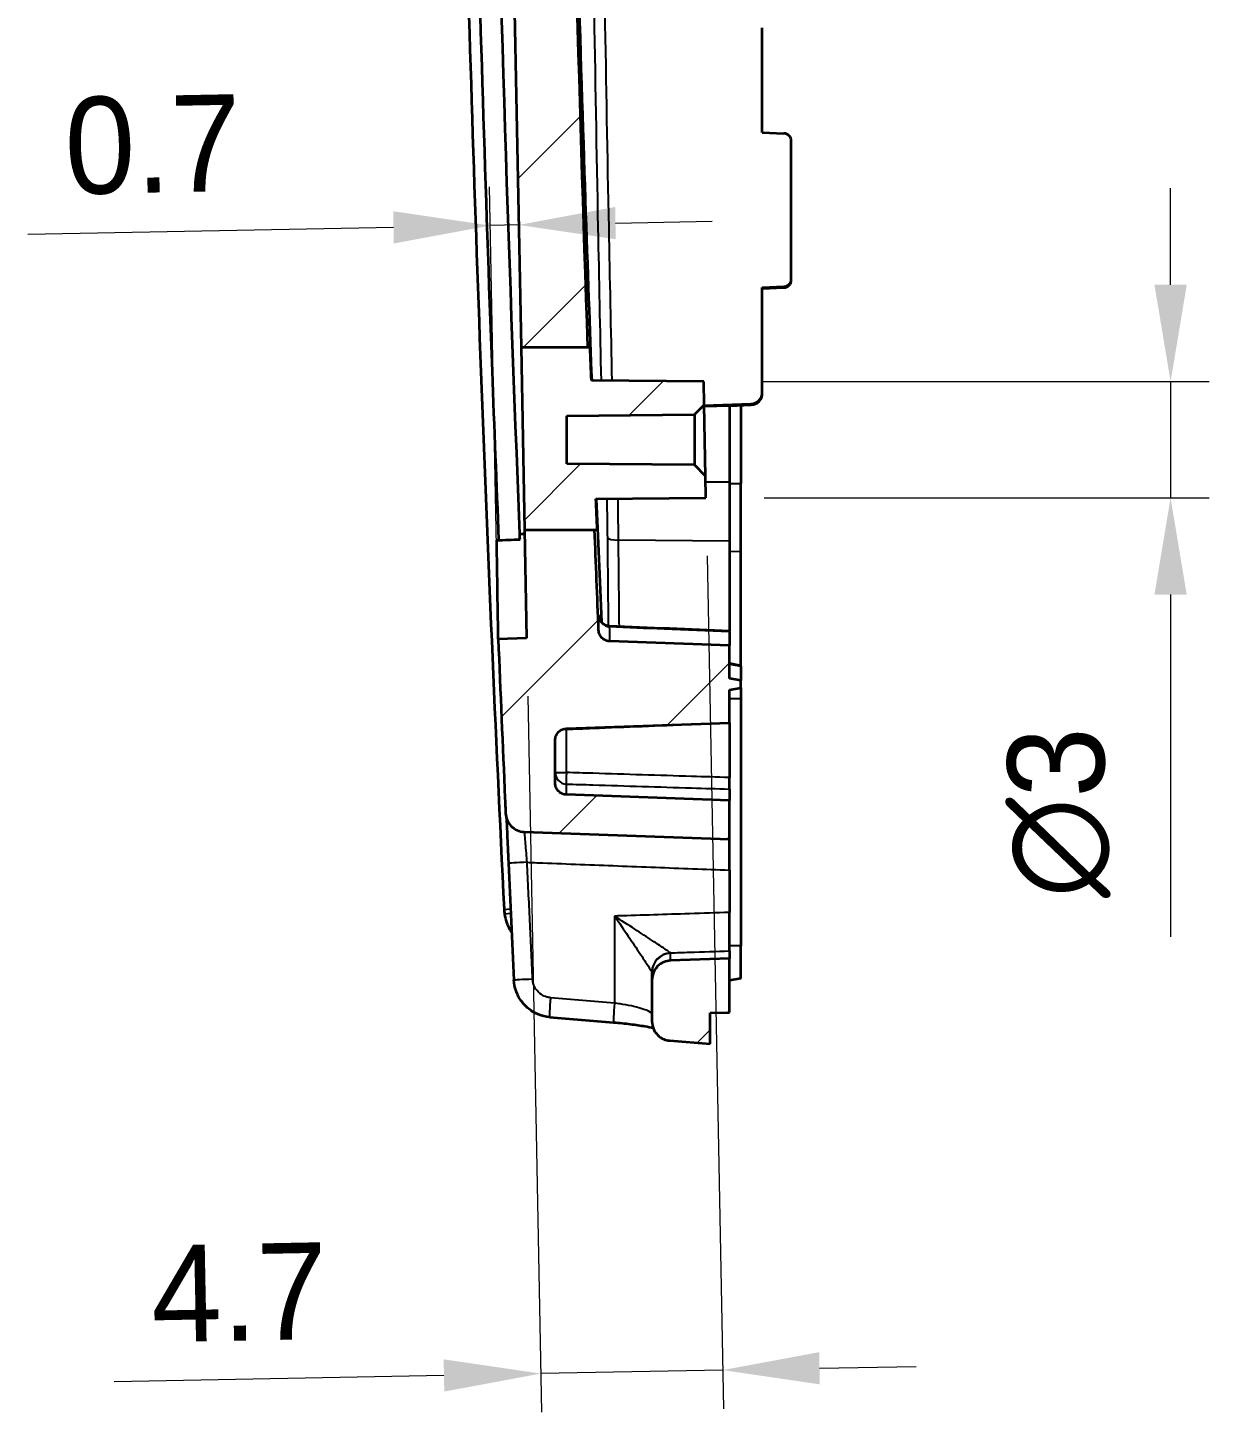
# Model space of a CAD drawing. Header units: millimetres. Extents: x 0 to 1594, y 0 to 281.
# Drawn here: x 1012.84 to 1043.35, y 153.24 to 189 of the extents above; entities that cross this region are included whole.
import ezdxf

# ---------------------------------------------------------------- set-up
doc = ezdxf.new("R2010")
doc.units = ezdxf.units.MM
doc.layers.get('Defpoints').update_dxf_attribs({"lineweight": 25})
for name, color, linetype, lineweight in [('Dimension (ISO)', 7, 'Continuous', 18), ('Visible (ISO)', 7, 'Continuous', 35), ('Visible Narrow (ISO)', 7, 'Continuous', 25)]:
    doc.layers.add(name, color=color, linetype=linetype, lineweight=lineweight)
doc.layers.add('Hatch (ISO)', color=1, linetype='Continuous', lineweight=18, true_color=0xff0000)
doc.styles.add('Note Text (TK)', font='')
doc.styles.get('Note Text (TK)').set_extended_font_data('MS PGothic')
doc.dimstyles.new('Default - Method 1b (TK)', dxfattribs={"dimtxt": 2.5, "dimasz": 2.5, "dimexe": 1, "dimexo": 1.5, "dimgap": 1, "dimtad": 1, "dimtoh": 1, "dimrnd": 1e-08, "dimdsep": 46, "dimtxsty": 'Note Text (TK)', "dimcen": 0.09, "dimdle": 5, "dimclrd": 100, "dimclre": 100, "dimclrt": 7, "dimadec": 1, "dimazin": 1, "dimtfac": 1, "dimtmove": 0, "dimatfit": 3, "dimfxl": 0, "dimtolj": 1, "dimlwd": -1, "dimlwe": -1, "dimarcsym": 0})

# ---------------------------------------------------------------- blocks, each defined once
blk = doc.blocks.new('*D91')
at = {"layer": 'Defpoints', "color": 0, "transparency": 16777216}
for p in [(1030.355, 176.858), (1025.724, 173.237), (1026.088, 154.241)]:
    blk.add_point(p, dxfattribs=at)
at = {"layer": 'Dimension (ISO)', "color": 100, "transparency": 16777216}
for p, q in [((1030.384, 175.359), (1030.807, 153.331)), ((1025.752, 171.737), (1026.108, 153.241)), ((1023.589, 154.193), (1015.071, 154.029)), ((1030.788, 154.331), (1026.088, 154.241)), ((1033.287, 154.379), (1035.787, 154.427))]:
    blk.add_line(p, q, dxfattribs=at)
for points in [[(1023.581, 154.609), (1023.597, 153.776), (1026.088, 154.241)], [(1033.279, 154.795), (1033.295, 153.962), (1030.788, 154.331)]]:
    blk.add_solid(points, dxfattribs=at)
at = {"layer": 'Dimension (ISO)', "color": 7, "transparency": 16777216, "insert": (1016.027, 156.298), "char_height": 2.5, "attachment_point": 4, "rotation": 1.1, "style": 'Note Text (TK)'}
blk.add_mtext('\\A1;4.7', dxfattribs=at)
blk = doc.blocks.new('*D92')
at = {"layer": 'Defpoints', "color": 0, "transparency": 16777216}
for p in [(1024.785, 183.89), (1025.519, 183.905), (1024.99, 173.212)]:
    blk.add_point(p, dxfattribs=at)
at = {"layer": 'Dimension (ISO)', "color": 100, "transparency": 16777216}
for p, q in [((1024.961, 174.711), (1024.766, 184.89)), ((1022.286, 183.842), (1012.838, 183.661)), ((1025.519, 183.905), (1024.785, 183.89)), ((1028.018, 183.953), (1030.518, 184.001))]:
    blk.add_line(p, q, dxfattribs=at)
for points in [[(1022.278, 184.259), (1022.294, 183.426), (1024.785, 183.89)], [(1028.01, 184.369), (1028.026, 183.536), (1025.519, 183.905)]]:
    blk.add_solid(points, dxfattribs=at)
at = {"layer": 'Dimension (ISO)', "color": 7, "transparency": 16777216, "insert": (1013.795, 185.93), "char_height": 2.5, "attachment_point": 4, "rotation": 1.1, "style": 'Note Text (TK)'}
blk.add_mtext('\\A1;0.7', dxfattribs=at)
blk = doc.blocks.new('*D93')
at = {"layer": 'Defpoints', "color": 0, "transparency": 16777216}
for p in [(1030.297, 179.859), (1030.355, 176.858), (1042.355, 176.858)]:
    blk.add_point(p, dxfattribs=at)
at = {"layer": 'Dimension (ISO)', "color": 100, "transparency": 16777216}
for p, q in [((1042.355, 182.359), (1042.355, 184.859)), ((1031.797, 179.859), (1043.355, 179.859)), ((1042.355, 179.859), (1042.355, 176.858)), ((1031.855, 176.858), (1043.355, 176.858)), ((1042.355, 174.358), (1042.355, 165.524))]:
    blk.add_line(p, q, dxfattribs=at)
for points in [[(1041.938, 182.359), (1042.772, 182.359), (1042.355, 179.859)], [(1041.938, 174.358), (1042.772, 174.358), (1042.355, 176.858)]]:
    blk.add_solid(points, dxfattribs=at)
at = {"layer": 'Dimension (ISO)', "color": 7, "transparency": 16777216, "insert": (1039.474, 166.524), "char_height": 2.5, "attachment_point": 4, "rotation": 90, "style": 'Note Text (TK)'}
blk.add_mtext('\\A1;\\fAIGDT|b0|i0;\\H2.5000;n\\fＭＳ Ｐゴシック|b0|i0;\\H2.5000;3', dxfattribs=at)

msp = doc.modelspace()

# ---------------------------------------------------------------- hatches: boundary and pattern name
at = {"layer": 'Hatch (ISO)'}
h = msp.add_hatch(dxfattribs=at)
h.set_pattern_fill('ANSI31', color=256, scale=25.4, style=0)
h.set_pattern_definition([(45, (787.5, -8), (-2.245064, 2.245064), [])])
edge = h.paths.add_edge_path()
edge.add_line((1025.67, 176.0284), (1027.4807, 176.0284))
edge.add_spline(control_points=[(1027.4807, 176.0284), (1027.5139, 175.1658), (1027.5481, 174.3033), (1027.5831, 173.4407)], knot_values=[-0.3090098, -0.3090098, -0.3090098, -0.3090098, -0.0500366, -0.0500366, -0.0500366, -0.0500366], degree=3, periodic=0)
edge.add_spline(control_points=[(1027.5831, 173.4407), (1027.5847, 173.4017), (1027.5939, 173.3633), (1027.6265, 173.2923), (1027.6495, 173.2603), (1027.7043, 173.2091), (1027.7348, 173.1895), (1027.8011, 173.162), (1027.8365, 173.1543), (1027.8724, 173.1531)], knot_values=[-0.0449894, -0.0449894, -0.0449894, -0.0449894, -0.0332701, -0.0332701, -0.0215507, -0.0215507, -0.0107754, -0.0107754, 0, 0, 0, 0], degree=3, periodic=0)
edge.add_line((1027.8724, 173.1531), (1030.9601, 173.0452))
edge.add_line((1030.9601, 173.0452), (1030.9601, 172.1952))
edge.add_line((1030.9601, 172.1952), (1031.2601, 172.1423))
edge.add_line((1031.2601, 172.1423), (1031.2601, 171.9481))
edge.add_line((1031.2601, 171.9481), (1030.9601, 171.8952))
edge.add_line((1030.9601, 171.8952), (1030.9601, 171.0452))
edge.add_line((1030.9601, 171.0452), (1026.7496, 170.8982))
edge.add_spline(control_points=[(1026.7496, 170.8982), (1026.715, 170.897), (1026.6763, 170.8884), (1026.611, 170.8614), (1026.5741, 170.8367), (1026.5217, 170.7843), (1026.4971, 170.7474), (1026.4687, 170.679), (1026.4601, 170.6354), (1026.4601, 170.5984)], knot_values=[0.0444289, 0.0444289, 0.0444289, 0.0444289, 0.0545049, 0.0545049, 0.0656122, 0.0656122, 0.0767194, 0.0767194, 0.0878266, 0.0878266, 0.0878266, 0.0878266], degree=3, periodic=0)
edge.add_line((1026.4601, 170.5984), (1026.4601, 169.4921))
edge.add_spline(control_points=[(1026.4601, 169.4921), (1026.4601, 169.4551), (1026.4687, 169.4115), (1026.4971, 169.3431), (1026.5217, 169.3061), (1026.5741, 169.2538), (1026.611, 169.2291), (1026.6763, 169.2021), (1026.715, 169.1935), (1026.7496, 169.1923)], knot_values=[0.0010312, 0.0010312, 0.0010312, 0.0010312, 0.0121384, 0.0121384, 0.0232456, 0.0232456, 0.0343528, 0.0343528, 0.0444289, 0.0444289, 0.0444289, 0.0444289], degree=3, periodic=0)
edge.add_line((1026.7496, 169.1923), (1030.9601, 169.0452))
edge.add_line((1030.9601, 169.0452), (1030.9601, 168.0452))
edge.add_line((1030.9601, 168.0452), (1025.6639, 168.2302))
edge.add_spline(control_points=[(1025.6639, 168.2302), (1025.5989, 168.2325), (1025.5349, 168.2474), (1025.4162, 168.301), (1025.3627, 168.3392), (1025.2771, 168.4298), (1025.2442, 168.48), (1025.1978, 168.5897), (1025.1845, 168.6482), (1025.1819, 168.7077)], knot_values=[-0.0747948, -0.0747948, -0.0747948, -0.0747948, -0.0552625, -0.0552625, -0.0357303, -0.0357303, -0.0178652, -0.0178652, 0, 0, 0, 0], degree=3, periodic=0)
edge.add_spline(control_points=[(1025.1819, 168.7077), (1025.1762, 168.8351), (1025.1706, 168.9624), (1025.1045, 170.4636), (1025.0462, 171.8375), (1024.9903, 173.2115)], knot_values=[-0.917369, -0.917369, -0.917369, -0.917369, -0.8791333, -0.8791333, -0.4665817, -0.4665817, -0.4665817, -0.4665817], degree=3, periodic=0)
edge.add_line((1024.9903, 173.2115), (1025.7236, 173.2372))
edge.add_line((1025.7236, 173.2372), (1025.67, 176.0284))
edge = h.paths.add_edge_path()
edge.add_spline(control_points=[(1028.9601, 163.3386), (1028.9601, 163.2769), (1028.9745, 163.2043), (1029.0217, 163.0903), (1029.0629, 163.0287), (1029.1501, 162.9414), (1029.2117, 162.9003), (1029.314, 162.8579), (1029.3691, 162.8442), (1029.4208, 162.8401)], knot_values=[0.2221444, 0.2221444, 0.2221444, 0.2221444, 0.2406564, 0.2406564, 0.2591685, 0.2591685, 0.2776805, 0.2776805, 0.2923871, 0.2923871, 0.2923871, 0.2923871], degree=3, periodic=0)
edge.add_line((1029.4208, 162.8401), (1030.4601, 162.7584))
edge.add_line((1030.4601, 162.7584), (1030.4601, 163.5584))
edge.add_line((1030.4601, 163.5584), (1030.9601, 163.5627))
edge.add_line((1030.9601, 163.5627), (1030.9601, 164.9584))
edge.add_line((1030.9601, 164.9584), (1029.4426, 164.9054))
edge.add_spline(control_points=[(1029.4426, 164.9054), (1029.385, 164.9034), (1029.3204, 164.889), (1029.2117, 164.844), (1029.1501, 164.8029), (1029.0629, 164.7156), (1029.0217, 164.654), (1028.9745, 164.54), (1028.9601, 164.4674), (1028.9601, 164.4057)], knot_values=[0.1498149, 0.1498149, 0.1498149, 0.1498149, 0.1666083, 0.1666083, 0.1851203, 0.1851203, 0.2036324, 0.2036324, 0.2221444, 0.2221444, 0.2221444, 0.2221444], degree=3, periodic=0)
edge.add_line((1028.9601, 164.4057), (1028.9601, 163.3386))
edge = h.paths.add_edge_path()
edge.add_line((1025.5794, 180.7506), (1027.3077, 180.7506))
edge.add_spline(control_points=[(1027.3077, 180.7506), (1026.8392, 194.2381), (1026.5898, 207.7424), (1026.56, 221.2377)], knot_values=[-4.0486098, -4.0486098, -4.0486098, -4.0486098, 0, 0, 0, 0], degree=3, periodic=0)
edge.add_line((1026.56, 221.2377), (1026.5601, 223.6877))
edge.add_spline(control_points=[(1026.5601, 223.6877), (1026.6058, 225.1071), (1026.7107, 226.5256), (1027.0283, 229.2664), (1027.2346, 230.5914), (1027.493, 231.9053)], knot_values=[-0.8517017, -0.8517017, -0.8517017, -0.8517017, -0.4256665, -0.4256665, -0.0239772, -0.0239772, -0.0239772, -0.0239772], degree=3, periodic=0)
edge.add_spline(control_points=[(1027.493, 231.9053), (1027.4984, 231.9329), (1027.5077, 231.9597), (1027.5335, 232.0098), (1027.5499, 232.0329), (1027.5961, 232.0818), (1027.6282, 232.1047), (1027.6994, 232.1369), (1027.7378, 232.1458), (1027.7769, 232.1472)], knot_values=[-0.040353, -0.040353, -0.040353, -0.040353, -0.0318958, -0.0318958, -0.0234387, -0.0234387, -0.0117193, -0.0117193, 0, 0, 0, 0], degree=3, periodic=0)
edge.add_line((1027.7769, 232.1472), (1030.9601, 232.2584))
edge.add_line((1030.9601, 232.2584), (1030.9601, 233.3584))
edge.add_line((1030.9601, 233.3584), (1031.2601, 233.4113))
edge.add_line((1031.2601, 233.4113), (1031.2601, 233.6055))
edge.add_line((1031.2601, 233.6055), (1030.9601, 233.6584))
edge.add_line((1030.9601, 233.6584), (1030.9601, 233.954))
edge.add_line((1030.9601, 233.954), (1030.4601, 233.9584))
edge.add_line((1030.4601, 233.9584), (1030.4601, 234.7584))
edge.add_line((1030.4601, 234.7584), (1026.0962, 234.4149))
edge.add_spline(control_points=[(1026.0962, 234.4149), (1026.0137, 234.4084), (1025.9324, 234.3917), (1025.7757, 234.3387), (1025.701, 234.3026), (1025.5222, 234.1869), (1025.4277, 234.0955), (1025.2791, 233.8817), (1025.2264, 233.7612), (1025.1982, 233.6341)], knot_values=[-0.1277509, -0.1277509, -0.1277509, -0.1277509, -0.1029399, -0.1029399, -0.0781289, -0.0781289, -0.0390644, -0.0390644, 0, 0, 0, 0], degree=3, periodic=0)
edge.add_spline(control_points=[(1025.1982, 233.6341), (1024.8653, 232.1299), (1024.598, 230.6103), (1024.1621, 227.3078), (1024.0163, 225.5189), (1023.9601, 223.729)], knot_values=[-0.9993222, -0.9993222, -0.9993222, -0.9993222, -0.5372447, -0.5372447, 0, 0, 0, 0], degree=3, periodic=0)
edge.add_line((1023.9601, 223.729), (1023.9601, 222.8031))
edge.add_line((1023.9601, 222.8031), (1024.7725, 222.7747))
edge.add_line((1024.7725, 222.7747), (1025.5794, 180.7506))
edge = h.paths.add_edge_path()
edge.add_line((1025.67, 176.0284), (1027.4807, 176.0284))
edge.add_line((1027.4807, 176.0284), (1027.5467, 176.0284))
edge.add_spline(control_points=[(1027.5467, 176.0284), (1027.5357, 176.2968), (1027.5248, 176.5652), (1027.514, 176.8336)], knot_values=[-0.5225984, -0.5225984, -0.5225984, -0.5225984, -0.4420212, -0.4420212, -0.4420212, -0.4420212], degree=3, periodic=0)
edge.add_line((1027.514, 176.8336), (1030.355, 176.8584))
edge.add_line((1030.355, 176.8584), (1030.3442, 177.4192))
edge.add_line((1030.3442, 177.4192), (1030.055, 177.711))
edge.add_line((1030.055, 177.711), (1026.7601, 177.7397))
edge.add_line((1026.7601, 177.7397), (1026.7601, 178.977))
edge.add_line((1026.7601, 178.977), (1030.055, 179.0057))
edge.add_line((1030.055, 179.0057), (1030.3088, 179.2618))
edge.add_line((1030.3088, 179.2618), (1030.2974, 179.8589))
edge.add_line((1030.2974, 179.8589), (1027.3951, 179.8842))
edge.add_spline(control_points=[(1027.3951, 179.8842), (1027.3842, 180.173), (1027.3735, 180.4618), (1027.3628, 180.7506)], knot_values=[-0.1367319, -0.1367319, -0.1367319, -0.1367319, -0.0500335, -0.0500335, -0.0500335, -0.0500335], degree=3, periodic=0)
edge.add_line((1027.3628, 180.7506), (1027.3077, 180.7506))
edge.add_line((1027.3077, 180.7506), (1025.5794, 180.7506))
edge.add_line((1025.5794, 180.7506), (1025.67, 176.0284))

# ---------------------------------------------------------------- linework, layer by layer
at = {"layer": 'Visible (ISO)'}
for p, q in [((1024.7725, 222.7747), (1025.5794, 180.7506)), ((1031.8101, 186.2905), (1031.8101, 188.9993)), ((1031.8101, 186.2905), (1032.367, 186.2704)), ((1032.5601, 182.511), (1032.5601, 186.0704)), ((1032.5601, 182.4862), (1032.5601, 182.511)), ((1031.8101, 182.2927), (1032.367, 182.3115)), ((1031.8101, 179.5839), (1031.8101, 182.2927)), ((1031.8101, 182.2662), (1032.367, 182.2862)), ((1025.5794, 180.7506), (1027.3628, 180.7506)), ((1025.5794, 180.7506), (1025.67, 176.0284)), ((1030.2974, 179.8589), (1027.3951, 179.8842)), ((1030.3088, 179.2618), (1030.2974, 179.8589)), ((1031.8101, 179.5574), (1031.8101, 179.5839)), ((1030.055, 179.0057), (1030.3088, 179.2618)), ((1030.3442, 177.4192), (1030.3088, 179.2618)), ((1030.3092, 179.2437), (1031.5205, 179.2846)), ((1030.9601, 179.2372), (1030.3097, 179.2152)), ((1030.9601, 179.2372), (1031.5205, 179.2574)), ((1030.9601, 179.2372), (1030.9601, 177.2679)), ((1031.2601, 179.248), (1031.2601, 177.2295)), ((1026.7601, 178.977), (1030.055, 179.0057)), ((1026.7601, 177.7397), (1026.7601, 178.977)), ((1030.055, 179.0057), (1030.055, 177.711)), ((1030.055, 177.711), (1026.7601, 177.7397)), ((1030.3442, 177.4192), (1030.055, 177.711)), ((1030.355, 176.8584), (1030.3442, 177.4192)), ((1030.9601, 177.2679), (1030.9601, 175.7424)), ((1031.2601, 175.4695), (1031.2601, 177.2295)), ((1027.514, 176.8336), (1030.355, 176.8584)), ((1025.67, 176.0284), (1027.5467, 176.0284)), ((1025.67, 176.0284), (1025.7236, 173.2372)), ((1030.9601, 175.7424), (1030.9601, 173.4254)), ((1031.2601, 172.5223), (1031.2601, 175.4695)), ((1025.7236, 173.2372), (1024.9903, 173.2115)), ((1030.9601, 173.0452), (1027.8724, 173.1531)), ((1030.9601, 173.4071), (1030.9601, 173.4254)), ((1030.9601, 173.4071), (1030.9601, 173.0452)), ((1030.9601, 172.1952), (1030.9601, 173.0452)), ((1031.2601, 172.5223), (1030.9601, 172.5752)), ((1031.2601, 172.5135), (1031.2601, 172.5223)), ((1031.2601, 172.5135), (1031.2601, 172.1423)), ((1031.2601, 172.1423), (1030.9601, 172.1952)), ((1031.2601, 171.9481), (1031.2601, 172.1423)), ((1030.9601, 171.8952), (1031.2601, 171.9481)), ((1030.9601, 171.0452), (1030.9601, 171.8952)), ((1031.2601, 171.9481), (1031.2601, 171.6752)), ((1031.2601, 171.6752), (1031.2601, 165.2915)), ((1026.7496, 170.8982), (1030.9601, 171.0452)), ((1030.9601, 171.0451), (1030.9601, 171.0452)), ((1030.9601, 171.0451), (1030.9601, 169.6337)), ((1026.4601, 169.4921), (1026.4601, 170.5984)), ((1030.9601, 169.3361), (1030.9601, 169.6337)), ((1030.9601, 169.0452), (1026.7496, 169.1923)), ((1030.9601, 169.3361), (1030.9601, 169.0452)), ((1030.9601, 168.0452), (1030.9601, 169.0452)), ((1025.6639, 168.2302), (1030.9601, 168.0452)), ((1030.9601, 167.2429), (1030.9601, 168.0452)), ((1030.9601, 167.2429), (1030.9601, 166.1496)), ((1030.9601, 165.1548), (1030.9601, 166.1496)), ((1031.2601, 164.4444), (1031.2601, 165.2915)), ((1030.9601, 164.9584), (1029.4426, 164.9054)), ((1030.9601, 165.1548), (1030.9601, 164.9584)), ((1030.9601, 163.5627), (1030.9601, 164.9584)), ((1028.9601, 164.6004), (1028.9601, 164.4057)), ((1028.9601, 164.4057), (1028.9601, 163.3386)), ((1031.2601, 164.4444), (1030.9601, 164.3915)), ((1030.4601, 163.5584), (1030.9601, 163.5627)), ((1030.4601, 162.7584), (1030.4601, 163.5584)), ((1029.4208, 162.8401), (1030.4601, 162.7584))]:
    msp.add_line(p, q, dxfattribs=at)
for centre, major_axis, ratio, start_param, end_param in [((1032.3601, 186.0706), (0.1692, -0.1068), 0.9987115, 0.5625114, 2.0984012), ((1032.3601, 182.5113), (0.1692, -0.1068), 0.9987115, 5.309807, 6.8456967), ((1032.3601, 182.486), (0.1692, 0.1068), 0.9987115, 4.1847841, 5.7206739), ((1031.5101, 179.5843), (0.2538, -0.1602), 0.9987115, 5.309807, 6.8456967), ((1031.5101, 179.557), (0.2538, 0.1602), 0.9987115, 4.1847841, 5.7206739), ((1921.2959, 22250.2487), (-129.7775, -22094.4041), 0.999391, 6.2485907, 6.2487309), ((2252.4015, 223.7933), (0.0004, 1229.1871), 0.9993913, 1.6166736, 1.6191321), ((2830.9841, 21708.4928), (61.1756, -21620.5054), 0.9993906, 6.1967358, 6.1968127)]:
    msp.add_ellipse(centre, major_axis=major_axis, ratio=ratio, start_param=start_param, end_param=end_param, dxfattribs=at)
for points, knots in [([(1023.7101, 222.1884), (1023.7206, 217.5089), (1023.7584, 212.8295), (1023.8889, 203.4715), (1023.9815, 198.7928), (1024.1015, 194.1148), (1024.2213, 189.4448), (1024.3683, 184.7756), (1024.7154, 175.4788), (1024.9149, 170.8511), (1025.1413, 166.2246)], [-5.6883066, -5.6883066, -5.6883066, -5.6883066, -4.2834664, -4.2834664, -2.8786262, -2.8786262, -2.8786262, -1.4762002, -1.4762002, -0.085629, -0.085629, -0.085629, -0.085629]), ([(1025.0095, 175.7627), (1024.9501, 177.2183), (1024.8932, 178.6739), (1024.6654, 184.7967), (1024.5188, 189.4647), (1024.3995, 194.1336), (1024.28, 198.8105), (1024.1877, 203.488), (1024.0647, 212.3524), (1024.0284, 216.5392), (1024.0141, 220.7263)], [1.0387474, 1.0387474, 1.0387474, 1.0387474, 1.4762002, 1.4762002, 2.8786262, 2.8786262, 2.8786262, 4.2834664, 4.2834664, 5.5407635, 5.5407635, 5.5407635, 5.5407635]), ([(1026.8596, 197.9522), (1026.9128, 195.5901), (1026.973, 193.2283), (1027.173, 186.1999), (1027.3085, 182.403), (1027.4035, 179.8841)], [-2.9123957, -2.9123957, -2.9123957, -2.9123957, -2.5347111, -2.5347111, -1.7882709, -1.7882709, -1.7882709, -1.7882709]), ([(1024.953, 175.7603), (1025.053, 175.7645), (1025.1529, 175.7687), (1025.3525, 175.7771), (1025.4526, 175.7813), (1025.5526, 175.7854)], [-0.060067346, -0.060067346, -0.060067346, -0.060067346, -0.030039325, -0.030039325, 0, 0, 0, 0]), ([(1024.9903, 173.2115), (1024.9903, 173.2116), (1024.9903, 173.2127), (1024.9894, 173.2748), (1024.9781, 174.1384), (1024.953, 175.7603)], [-1.3550817, -1.3550817, -1.3550817, -1.3550817, -1.3070956, -1.3070956, -0.0156897, -0.0156897, -0.0156897, -0.0156897]), ([(1027.5802, 173.8155), (1027.5802, 173.8155), (1027.5802, 173.8155), (1027.5802, 173.8151), (1027.5802, 173.8142), (1027.5818, 173.8032), (1027.5821, 173.8007), (1027.5832, 173.7949), (1027.5836, 173.7924), (1027.5852, 173.7845), (1027.5865, 173.7785), (1027.5916, 173.7605), (1027.5944, 173.75), (1027.607, 173.7209), (1027.6127, 173.7086), (1027.6315, 173.6785), (1027.642, 173.6631), (1027.671, 173.6325), (1027.6847, 173.6196), (1027.7293, 173.5877), (1027.766, 173.5678), (1027.8296, 173.5537), (1027.8475, 173.5512), (1027.8658, 173.5505)], [0.304786413, 0.304786413, 0.304786413, 0.304786413, 0.305596375, 0.305596375, 0.313840772, 0.313840772, 0.315757861, 0.315757861, 0.316861886, 0.316861886, 0.318533943, 0.318533943, 0.319928402, 0.319928402, 0.320649597, 0.320649597, 0.321172542, 0.321172542, 0.321487448, 0.321487448, 0.321927801, 0.321927801, 0.322085169, 0.322085169, 0.322085169, 0.322085169]), ([(1027.8724, 173.1531), (1027.8365, 173.1543), (1027.8011, 173.162), (1027.7348, 173.1895), (1027.7043, 173.2091), (1027.6495, 173.2603), (1027.6265, 173.2923), (1027.5939, 173.3633), (1027.5847, 173.4017), (1027.5831, 173.4407)], [-0.044989386, -0.044989386, -0.044989386, -0.044989386, -0.034214027, -0.034214027, -0.023438668, -0.023438668, -0.011719334, -0.011719334, 0, 0, 0, 0]), ([(1024.9903, 173.2115), (1025.0462, 171.8375), (1025.1045, 170.4636), (1025.1706, 168.9624), (1025.1762, 168.8351), (1025.1819, 168.7077)], [-0.91736904, -0.91736904, -0.91736904, -0.91736904, -0.50481741, -0.50481741, -0.46658165, -0.46658165, -0.46658165, -0.46658165]), ([(1026.4601, 170.5984), (1026.4601, 170.6354), (1026.4687, 170.679), (1026.4971, 170.7474), (1026.5217, 170.7843), (1026.5741, 170.8367), (1026.611, 170.8614), (1026.6763, 170.8884), (1026.715, 170.897), (1026.7496, 170.8982)], [0.044428878, 0.044428878, 0.044428878, 0.044428878, 0.055536097, 0.055536097, 0.066643317, 0.066643317, 0.077750536, 0.077750536, 0.087826597, 0.087826597, 0.087826597, 0.087826597]), ([(1026.7496, 169.1923), (1026.715, 169.1935), (1026.6763, 169.2021), (1026.611, 169.2291), (1026.5741, 169.2538), (1026.5217, 169.3061), (1026.4971, 169.3431), (1026.4687, 169.4115), (1026.4601, 169.4551), (1026.4601, 169.4921)], [0.001031159, 0.001031159, 0.001031159, 0.001031159, 0.011107219, 0.011107219, 0.022214439, 0.022214439, 0.033321658, 0.033321658, 0.044428878, 0.044428878, 0.044428878, 0.044428878]), ([(1025.1819, 168.7077), (1025.1845, 168.6482), (1025.1978, 168.5897), (1025.2442, 168.48), (1025.2771, 168.4298), (1025.3627, 168.3392), (1025.4162, 168.301), (1025.5349, 168.2474), (1025.5989, 168.2325), (1025.6639, 168.2302)], [-0.074794767, -0.074794767, -0.074794767, -0.074794767, -0.056929607, -0.056929607, -0.039064447, -0.039064447, -0.019532224, -0.019532224, 0, 0, 0, 0]), ([(1025.1987, 168.5995), (1025.1991, 168.5909), (1025.1996, 168.5822), (1025.2051, 168.4731), (1025.211, 168.3536), (1025.2238, 168.088), (1025.2308, 167.942), (1025.2436, 167.6698), (1025.2493, 167.5458), (1025.255, 167.4218)], [0.11549083, 0.11549083, 0.11549083, 0.11549083, 0.11965397, 0.11965397, 0.16679211, 0.16679211, 0.21393025, 0.21393025, 0.25121954, 0.25121954, 0.25121954, 0.25121954]), ([(1025.1413, 166.2246), (1025.1422, 166.2049), (1025.1437, 166.1852), (1025.1476, 166.1458), (1025.15, 166.1262), (1025.153, 166.1066)], [-0.085628992, -0.085628992, -0.085628992, -0.085628992, -0.079701646, -0.079701646, -0.073774299, -0.073774299, -0.073774299, -0.073774299]), ([(1025.153, 166.1066), (1025.1745, 165.963), (1025.2224, 165.8264), (1025.3068, 165.6807), (1025.3222, 165.6564), (1025.3384, 165.633)], [-0.075238386, -0.075238386, -0.075238386, -0.075238386, -0.031515365, -0.031515365, -0.022493133, -0.022493133, -0.022493133, -0.022493133]), ([(1029.4426, 164.9054), (1029.385, 164.9034), (1029.3204, 164.889), (1029.2117, 164.844), (1029.1501, 164.8029), (1029.0629, 164.7156), (1029.0217, 164.654), (1028.9745, 164.54), (1028.9601, 164.4674), (1028.9601, 164.4057)], [0.149814857, 0.149814857, 0.149814857, 0.149814857, 0.166608291, 0.166608291, 0.185120324, 0.185120324, 0.203632356, 0.203632356, 0.222144389, 0.222144389, 0.222144389, 0.222144389]), ([(1026.3151, 163.4488), (1026.2183, 163.4569), (1026.1229, 163.4793), (1025.9427, 163.5502), (1025.858, 163.5988), (1025.7062, 163.7177), (1025.6391, 163.7881), (1025.5275, 163.9446), (1025.4831, 164.0308), (1025.4203, 164.2121), (1025.4019, 164.3073), (1025.3972, 164.4031)], [0, 0, 0, 0, 0.014524721, 0.014524721, 0.029049441, 0.029049441, 0.043574162, 0.043574162, 0.058098883, 0.058098883, 0.072623604, 0.072623604, 0.072623604, 0.072623604]), ([(1027.9707, 163.31), (1028.1169, 163.2978), (1028.262, 163.2827), (1028.5361, 163.2488), (1028.6651, 163.23), (1028.8568, 163.1974), (1028.9279, 163.1838), (1028.989, 163.1709)], [0, 0, 0, 0, 0.04598314, 0.04598314, 0.09216926, 0.09216926, 0.12404145, 0.12404145, 0.12404145, 0.12404145]), ([(1028.9601, 163.3386), (1028.9601, 163.2769), (1028.9745, 163.2043), (1029.0217, 163.0903), (1029.0629, 163.0287), (1029.1501, 162.9414), (1029.2117, 162.9003), (1029.314, 162.8579), (1029.3691, 162.8442), (1029.4208, 162.8401)], [0.222144389, 0.222144389, 0.222144389, 0.222144389, 0.240656421, 0.240656421, 0.259168453, 0.259168453, 0.277680486, 0.277680486, 0.292387075, 0.292387075, 0.292387075, 0.292387075])]:
    msp.add_open_spline(points, degree=3, knots=knots, dxfattribs=at)
for points, degree in [([(1027.3077, 180.7506), (1026.8392, 194.2381), (1026.5898, 207.7424), (1026.56, 221.2377)], 3), ([(1025.5504, 175.9303), (1024.9458, 190.8122), (1024.6168, 205.701), (1024.5645, 220.5954)], 3), ([(1027.3951, 179.8842), (1027.3842, 180.173), (1027.3735, 180.4618), (1027.3628, 180.7506)], 3), ([(1027.5467, 176.0284), (1027.5357, 176.2968), (1027.5248, 176.5652), (1027.514, 176.8336)], 3), ([(1027.5225, 176.8336), (1027.5631, 175.8239), (1027.6066, 174.7738), (1027.6549, 173.6496)], 3), ([(1025.5504, 175.9303), (1025.6111, 175.9317), (1025.6719, 175.9332)], 2), ([(1027.5831, 173.4407), (1027.5481, 174.3033), (1027.5139, 175.1658), (1027.4807, 176.0284)], 3), ([(1025.5526, 175.7854), (1025.5519, 175.8331), (1025.5511, 175.8814), (1025.5504, 175.9303)], 3)]:
    msp.add_open_spline(points, degree=degree, dxfattribs=at)
at = {"layer": 'Visible Narrow (ISO)'}
for p, q in [((1032.367, 182.3115), (1032.367, 182.2862)), ((1031.5205, 179.2846), (1031.5205, 179.2574)), ((1030.3471, 177.2687), (1030.9601, 177.2679)), ((1030.9601, 177.2313), (1031.2601, 177.2295)), ((1030.9601, 175.7424), (1028.0966, 175.7661)), ((1030.9601, 175.482), (1031.2601, 175.4695)), ((1030.9601, 172.5658), (1031.2601, 172.5135)), ((1030.9601, 171.6752), (1031.2601, 171.6752)), ((1026.7496, 170.8784), (1026.6523, 170.8784)), ((1026.7496, 169.7639), (1026.7496, 170.8784)), ((1026.4601, 169.7639), (1026.7496, 169.7639)), ((1026.7496, 169.1923), (1026.7496, 169.4663)), ((1025.1413, 166.2246), (1025.3099, 166.2392)), ((1025.3154, 166.1208), (1025.153, 166.1066)), ((1027.995, 166.0557), (1027.995, 163.8083)), ((1031.2601, 165.2915), (1030.9601, 165.2915)), ((1029.4426, 164.9054), (1029.4426, 165.0978))]:
    msp.add_line(p, q, dxfattribs=at)
for centre, major_axis, ratio, start_param, end_param in [((1028.1071, 175.8371), (-0.3, -0.0031), 0.2363667, 0.0885282, 1.533445), ((1027.8776, 173.8279), (-0.3, -0.0043), 0.989062, 0.026734, 1.5218346), ((1026.7601, 170.8784), (-0.0118, 0.2998), 0.0348723, 1.5033532, 1.569419), ((1026.7601, 169.7639), (-0.3, 0), 0.9928959, 0, 1.5358897), ((1026.7601, 169.7639), (-0.0093, -0.2999), 0.0348828, 4.7134699, 6.1639168), ((1025.7545, 167.4447), (-0.4995, -0.0229), 0.0016005, 4.7472589, 6.2831853), ((1029.4571, 164.6094), (-0.4162, -0.277), 0.9935392, 4.163112, 5.6929533), ((1029.4601, 164.6004), (-0.5, 0), 0.9955088, 4.7472956, 6.2831853), ((1025.8967, 164.4273), (-0.4994, -0.0241), 0.0016862, 4.7472548, 6.2831853), ((1026.3569, 163.9471), (-0.0418, -0.4983), 0.0347775, 4.7153057, 6.2831853), ((1028.0124, 163.8083), (-0.0417, -0.4983), 0.0347778, 4.715303, 6.2831853)]:
    msp.add_ellipse(centre, major_axis=major_axis, ratio=ratio, start_param=start_param, end_param=end_param, dxfattribs=at)
for points, knots in [([(1027.4598, 189.7385), (1027.492, 187.7684), (1027.527, 185.7983), (1027.5652, 183.8282), (1027.5907, 182.5128), (1027.6176, 181.1974), (1027.646, 179.882)], [0.83942369, 0.83942369, 0.83942369, 0.83942369, 1.43080248, 1.43080248, 1.43080248, 1.82567271, 1.82567271, 1.82567271, 1.82567271]), ([(1027.9336, 179.8795), (1027.905, 181.1948), (1027.8778, 182.5101), (1027.8519, 183.8254), (1027.8152, 185.6953), (1027.7813, 187.5652), (1027.7501, 189.4352)], [-1.82568222, -1.82568222, -1.82568222, -1.82568222, -1.43080248, -1.43080248, -1.43080248, -0.8694269, -0.8694269, -0.8694269, -0.8694269]), ([(1027.7945, 176.8361), (1027.7962, 176.7391), (1027.7977, 176.6424), (1027.8028, 176.3045), (1027.8059, 176.0642), (1027.8083, 175.8277)], [0.04383824, 0.04383824, 0.04383824, 0.04383824, 0.0729855, 0.0729855, 0.145971, 0.145971, 0.145971, 0.145971]), ([(1028.0966, 175.7661), (1028.0942, 176.0124), (1028.0911, 176.2623), (1028.0858, 176.6216), (1028.0841, 176.73), (1028.0823, 176.8386)], [-0.145971, -0.145971, -0.145971, -0.145971, -0.0729855, -0.0729855, -0.04160154, -0.04160154, -0.04160154, -0.04160154]), ([(1027.8083, 175.8277), (1027.8131, 175.3634), (1027.8177, 174.9022), (1027.8251, 174.1461), (1027.828, 173.8492), (1027.831, 173.554)], [0, 0, 0, 0, 0.14326554, 0.14326554, 0.23670049, 0.23670049, 0.23670049, 0.23670049]), ([(1028.1187, 173.5403), (1028.116, 173.8149), (1028.1133, 174.091), (1028.106, 174.8308), (1028.1014, 175.297), (1028.0966, 175.7661)], [-0.22920895, -0.22920895, -0.22920895, -0.22920895, -0.14326554, -0.14326554, 0, 0, 0, 0]), ([(1027.5807, 173.8111), (1027.5806, 173.8122), (1027.5805, 173.8134), (1027.5783, 173.8455), (1027.5774, 173.8458), (1027.5778, 173.8157)], [0.288862888, 0.288862888, 0.288862888, 0.288862888, 0.291054396, 0.291054396, 0.352434969, 0.352434969, 0.352434969, 0.352434969]), ([(1027.8671, 173.5313), (1028.3358, 173.5125), (1028.8044, 173.4936), (1029.2731, 173.4748), (1029.8354, 173.4522), (1030.3977, 173.4297), (1030.9601, 173.4071)], [-0.4851976, -0.4851976, -0.4851976, -0.4851976, -0.3444013, -0.3444013, -0.3444013, -0.1754622, -0.1754622, -0.1754622, -0.1754622]), ([(1026.7496, 170.8784), (1026.9778, 170.8874), (1027.2059, 170.8964), (1027.8594, 170.9223), (1028.2847, 170.9391), (1028.7101, 170.9559), (1029.1354, 170.9727), (1029.5607, 170.9896), (1030.3107, 171.0193), (1030.6354, 171.0322), (1030.9601, 171.0451)], [-0.45186389, -0.45186389, -0.45186389, -0.45186389, -0.38331565, -0.38331565, -0.25554377, -0.25554377, -0.25554377, -0.12777188, -0.12777188, -0.03023068, -0.03023068, -0.03023068, -0.03023068]), ([(1030.9601, 169.6337), (1030.6354, 169.6437), (1030.3107, 169.6538), (1029.5607, 169.6769), (1029.1354, 169.6901), (1028.7101, 169.7032), (1028.2847, 169.7164), (1027.8594, 169.7296), (1027.2059, 169.7498), (1026.9778, 169.7569), (1026.7496, 169.7639)], [0.03022131, 0.03022131, 0.03022131, 0.03022131, 0.12773305, 0.12773305, 0.25546609, 0.25546609, 0.25546609, 0.38319914, 0.38319914, 0.45172621, 0.45172621, 0.45172621, 0.45172621]), ([(1026.7496, 169.4663), (1026.9778, 169.4592), (1027.2059, 169.4521), (1027.8594, 169.4319), (1028.2847, 169.4188), (1028.7101, 169.4056), (1029.1354, 169.3925), (1029.5607, 169.3793), (1030.3107, 169.3562), (1030.6354, 169.3462), (1030.9601, 169.3361)], [-0.45172621, -0.45172621, -0.45172621, -0.45172621, -0.38319914, -0.38319914, -0.25546609, -0.25546609, -0.25546609, -0.12773305, -0.12773305, -0.03022131, -0.03022131, -0.03022131, -0.03022131]), ([(1025.7371, 167.4447), (1025.73, 167.5247), (1025.7231, 167.6047), (1025.7019, 167.8528), (1025.6889, 168.0119), (1025.6766, 168.1713), (1025.6743, 168.2018), (1025.6723, 168.2299)], [-0.25121954, -0.25121954, -0.25121954, -0.25121954, -0.21523724, -0.21523724, -0.13641797, -0.13641797, -0.11612307, -0.11612307, -0.11612307, -0.11612307]), ([(1025.8792, 164.4273), (1025.8549, 164.9301), (1025.8309, 165.433), (1025.7835, 166.4388), (1025.7601, 166.9418), (1025.7371, 167.4447)], [0, 0, 0, 0, 0.15103803, 0.15103803, 0.30207606, 0.30207606, 0.30207606, 0.30207606]), ([(1025.7371, 167.4447), (1025.8713, 167.4395), (1026.0055, 167.4343), (1026.7865, 167.404), (1027.4333, 167.379), (1028.0801, 167.354), (1028.7268, 167.329), (1029.3736, 167.3041), (1030.3336, 167.267), (1030.6468, 167.255), (1030.9601, 167.2429)], [-0.62321156, -0.62321156, -0.62321156, -0.62321156, -0.58289002, -0.58289002, -0.38859335, -0.38859335, -0.38859335, -0.19429667, -0.19429667, -0.10020361, -0.10020361, -0.10020361, -0.10020361]), ([(1030.9601, 166.1496), (1030.6156, 166.1387), (1030.2711, 166.1278), (1029.311, 166.0973), (1028.6954, 166.0778), (1028.0798, 166.0584), (1028.0515, 166.0575), (1028.0232, 166.0566), (1027.995, 166.0557)], [0.10011127, 0.10011127, 0.10011127, 0.10011127, 0.20356465, 0.20356465, 0.3884572, 0.3884572, 0.3884572, 0.3969508, 0.3969508, 0.3969508, 0.3969508]), ([(1029.4396, 165.1067), (1029.4332, 165.1121), (1029.4193, 165.1224), (1029.3658, 165.16), (1029.3166, 165.1934), (1029.1769, 165.2869), (1029.0803, 165.3508), (1028.8346, 165.5121), (1028.6805, 165.6125), (1028.3496, 165.8272), (1028.1713, 165.9423), (1027.995, 166.0557)], [-0.26692927, -0.26692927, -0.26692927, -0.26692927, -0.2407862, -0.2407862, -0.19895727, -0.19895727, -0.14457967, -0.14457967, -0.0738888, -0.0738888, 0.00061887, 0.00061887, 0.00061887, 0.00061887]), ([(1027.995, 166.0557), (1028.1138, 165.8829), (1028.2337, 165.7075), (1028.4557, 165.3803), (1028.5588, 165.2272), (1028.7226, 164.9814), (1028.7868, 164.884), (1028.879, 164.7414), (1028.9112, 164.6905), (1028.9457, 164.6332), (1028.9544, 164.6176), (1028.9581, 164.6094)], [-0.00061887, -0.00061887, -0.00061887, -0.00061887, 0.0738888, 0.0738888, 0.14457967, 0.14457967, 0.19895727, 0.19895727, 0.2407862, 0.2407862, 0.26692927, 0.26692927, 0.26692927, 0.26692927]), ([(1029.4396, 165.1067), (1029.602, 165.1119), (1029.7643, 165.117), (1030.2711, 165.133), (1030.6156, 165.1439), (1030.9601, 165.1548)], [-0.25232479, -0.25232479, -0.25232479, -0.25232479, -0.20356465, -0.20356465, -0.10011127, -0.10011127, -0.10011127, -0.10011127]), ([(1029.4426, 165.0978), (1029.4426, 165.0993), (1029.4424, 165.1008), (1029.4414, 165.1038), (1029.4406, 165.1052), (1029.4396, 165.1067)], [0, 0, 0, 0, 0.004761723, 0.004761723, 0.0095234461, 0.0095234461, 0.0095234461, 0.0095234461]), ([(1028.9581, 164.6094), (1028.9587, 164.6079), (1028.9592, 164.6064), (1028.9599, 164.6034), (1028.9601, 164.6019), (1028.9601, 164.6004)], [-0.0095234461, -0.0095234461, -0.0095234461, -0.0095234461, -0.004761723, -0.004761723, 0, 0, 0, 0]), ([(1026.3394, 163.9471), (1026.3072, 163.9498), (1026.2753, 163.9556), (1026.1946, 163.9787), (1026.1471, 164.0007), (1026.0482, 164.0666), (1025.9999, 164.1152), (1025.9128, 164.2471), (1025.8836, 164.3365), (1025.8792, 164.4273)], [0, 0, 0, 0, 0.009694332, 0.009694332, 0.025205264, 0.025205264, 0.045369475, 0.045369475, 0.072623604, 0.072623604, 0.072623604, 0.072623604]), ([(1027.995, 163.8083), (1027.719, 163.8314), (1027.4431, 163.8545), (1026.8913, 163.9008), (1026.6153, 163.9239), (1026.3394, 163.9471)], [0, 0, 0, 0, 0.0831178, 0.0831178, 0.16623559, 0.16623559, 0.16623559, 0.16623559]), ([(1028.9601, 163.5286), (1028.9601, 163.5425), (1028.9451, 163.5589), (1028.8692, 163.6059), (1028.7859, 163.6393), (1028.5312, 163.7153), (1028.3405, 163.7573), (1028.09, 163.7957), (1028.0426, 163.8023), (1027.995, 163.8083)], [-0.23209208, -0.23209208, -0.23209208, -0.23209208, -0.18709551, -0.18709551, -0.11510099, -0.11510099, -0.02150812, -0.02150812, 0, 0, 0, 0])]:
    msp.add_open_spline(points, degree=3, knots=knots, dxfattribs=at)
for points in [[(1027.5778, 173.8157), (1027.5814, 173.5662), (1027.5831, 173.4408), (1027.5831, 173.4407)], [(1027.8671, 173.5313), (1027.8663, 173.5441), (1027.8658, 173.5505), (1027.8658, 173.5505)], [(1027.8724, 173.1531), (1027.8724, 173.1531), (1027.8707, 173.2797), (1027.8671, 173.5313)]]:
    msp.add_open_spline(points, degree=3, dxfattribs=at)

# ---------------------------------------------------------------- dimensions: what is measured, and where the dimension line sits
at = {"layer": 'Dimension (ISO)', "color": 100, "true_color": 0x00ff3f}
for base, p1, p2, angle, override, picture, middle in [((1024.7852, 183.8905), (1025.5188, 183.9045), (1024.9903, 173.2115), 181.1, {"dimgap": 1, "dimtoh": 0, "dimdec": 1, "dimse1": 1, "dimtol": 0, "dimlim": 0, "dimtp": 0, "dimtm": 0, "dimtdec": 2, "dimtofl": 1, "dimatfit": 1}, '*D92', (1015.8473, 183.7188)), ((1026.0884, 154.2407), (1030.355, 176.8584), (1025.7236, 173.2372), 1.1, {"dimgap": 1, "dimtoh": 0, "dimdec": 2, "dimtol": 0, "dimlim": 0, "dimtp": 0, "dimtm": 0, "dimtdec": 2, "dimtofl": 1, "dimatfit": 1}, '*D91', (1018.0799, 154.0869))]:
    dim = msp.add_linear_dim(base=base, p1=p1, p2=p2, angle=angle, dimstyle='Default - Method 1b (TK)', override=override, dxfattribs=at)
    dim.commit()
    dim.dimension.update_dxf_attribs({"geometry": picture, "text_midpoint": middle, "dimtype": 160})
dim = msp.add_linear_dim(base=(1042.355, 176.8584), p1=(1030.2974, 179.8589), p2=(1030.355, 176.8584), angle=90, text='\\fAIGDT|b0|i0;\\H2.5000;n\\fＭＳ Ｐゴシック|b0|i0;\\H2.5000;<>', dimstyle='Default - Method 1b (TK)', override={"dimgap": 1, "dimtoh": 0, "dimdec": 2, "dimtol": 0, "dimlim": 0, "dimtp": 0, "dimtm": 0, "dimtdec": 2, "dimtofl": 1, "dimatfit": 1}, dxfattribs=at)
dim.commit()
dim.dimension.update_dxf_attribs({"geometry": '*D93', "text_midpoint": (1042.355, 168.6914), "dimtype": 160})

doc.saveas('drawing.dxf')
